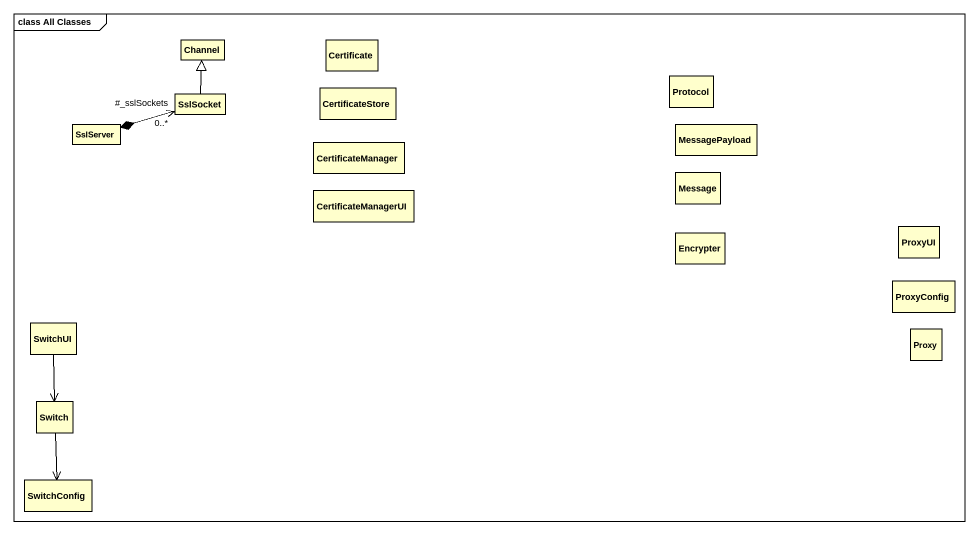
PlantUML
@startuml
mainframe class All Classes
hide circle
hide empty members
class Channel
class Certificate
class SslSocket
class CertificateStore
class "Protocol" as Protocol_
class SslServer
class MessagePayload
class CertificateManager
class CertificateManagerUI
class Message
class Encrypter
class ProxyUI
class ProxyConfig
class SwitchUI
class Proxy
class Switch
class SwitchConfig
SslSocket -up-|> Channel
SslSocket "#_sslSockets\n0..*" <-left-* SslServer
SwitchUI --> Switch
Switch --> SwitchConfig
@enduml
